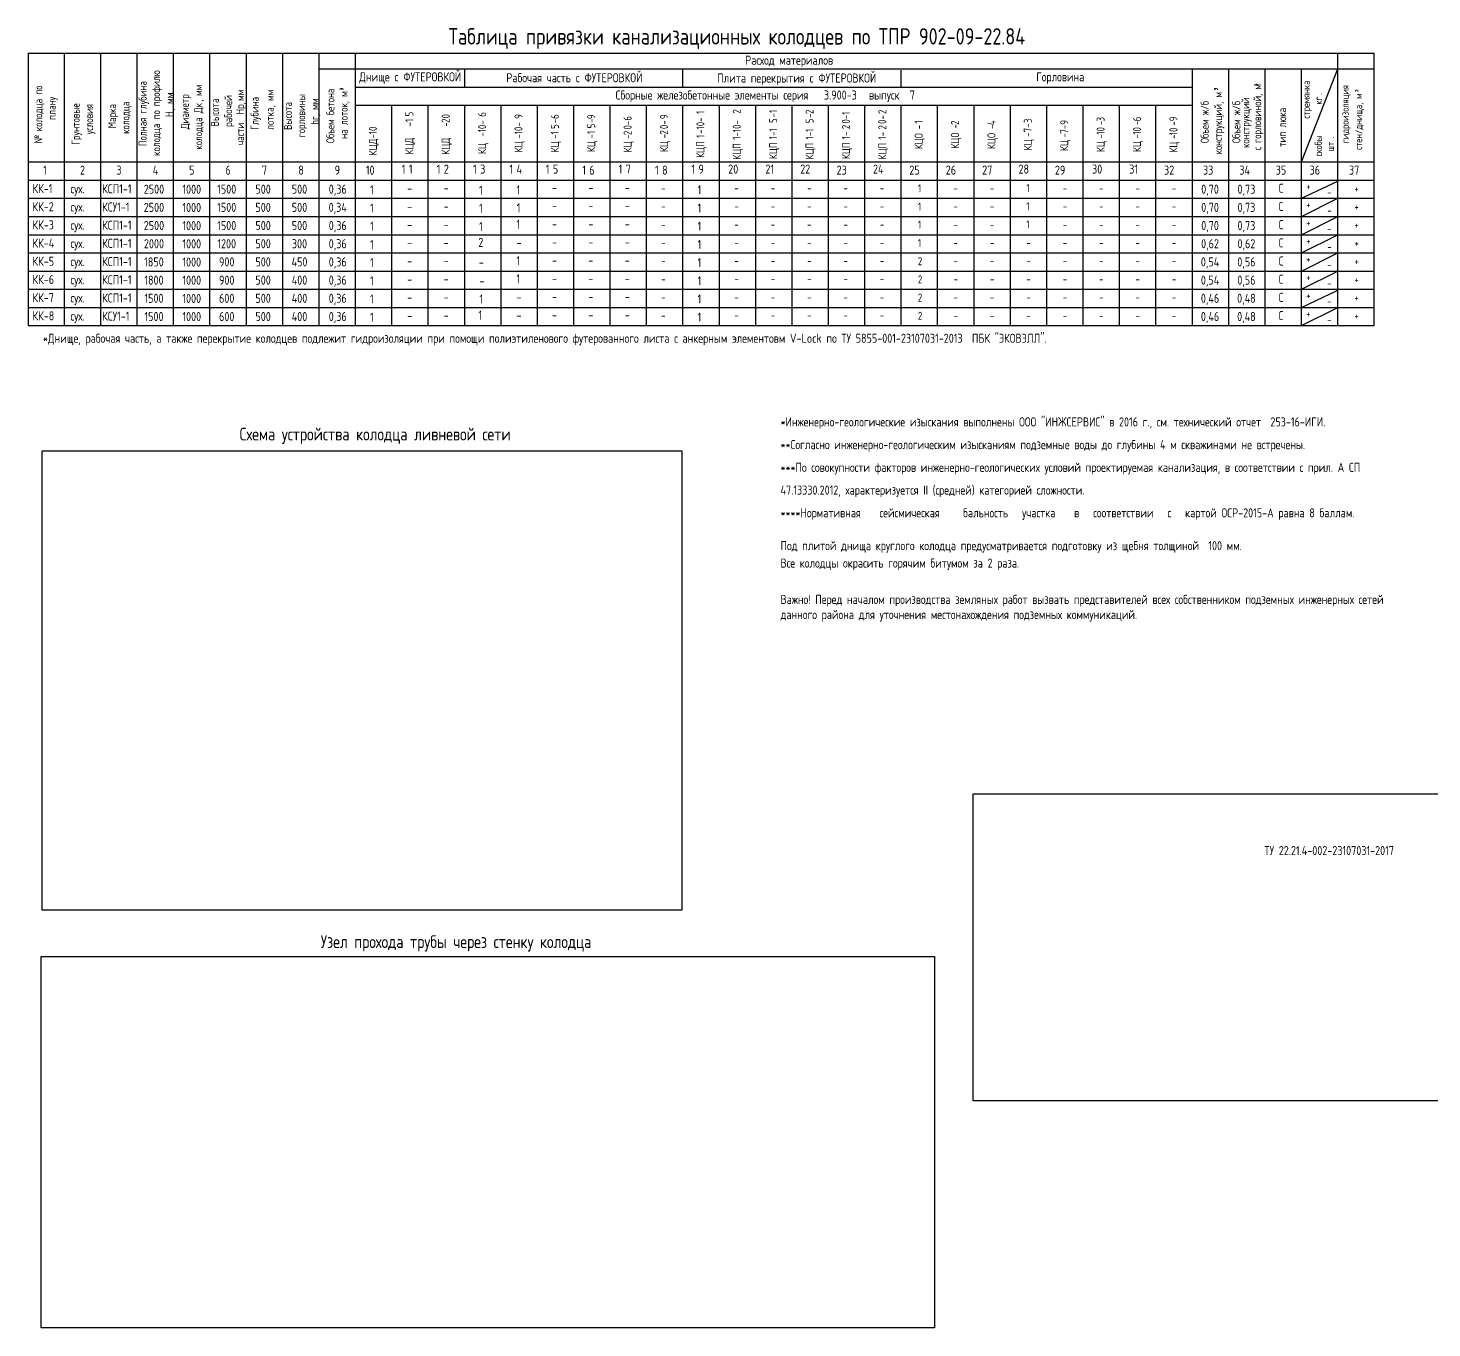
# Model space of a CAD drawing. Header units: millimetres. Extents: x 23457745 to 25202521, y 22218467 to 22861220.
# Drawn here: x 24385583 to 24424168, y 22786012 to 22821745 of the extents above; entities that cross this region are included whole.
import ezdxf
from ezdxf.enums import TextEntityAlignment as Align

# ---------------------------------------------------------------- set-up
doc = ezdxf.new("R2010")
doc.units = ezdxf.units.MM
doc.layers.add('К1', color=30, linetype='Continuous', lineweight=40)
doc.layers.add('Труба профиль', color=7, linetype='Continuous', lineweight=50)
doc.layers.add('ШРИФТЫ', color=7, linetype='Continuous')
doc.styles.add('GOST 2.304', font='GOST_type.ttf')
picture_1 = doc.add_image_def('image1.png', size_in_pixel=(997, 716))
picture_2 = doc.add_image_def('image2.png', size_in_pixel=(1392, 579))
picture_3 = doc.add_image_def('image3.png', size_in_pixel=(812, 478))

msp = doc.modelspace()

# ---------------------------------------------------------------- linework, layer by layer
for p, q in [((24385583.023, 22821056.056), (24422583.023, 22821056.056)), ((24386583.023, 22813564.882), (24386583.023, 22821056.056)), ((24387583.023, 22813564.882), (24387583.023, 22821056.056)), ((24388583.023, 22813564.882), (24388583.023, 22821056.056)), ((24389583.023, 22813564.882), (24389583.023, 22821056.056)), ((24390583.023, 22813564.882), (24390583.023, 22821056.056)), ((24391583.023, 22813564.882), (24391583.023, 22821056.056)), ((24392583.023, 22813564.882), (24392583.023, 22821056.056)), ((24393583.023, 22813564.882), (24393583.023, 22821056.056)), ((24394583.023, 22813564.882), (24394583.023, 22821056.056)), ((24421583.023, 22813564.882), (24421583.023, 22821056.056)), ((24422583.023, 22813564.882), (24422583.023, 22821056.056)), ((24393583.023, 22820620.959), (24422583.023, 22820620.959)), ((24397583.023, 22820120.959), (24397583.023, 22820620.959)), ((24403583.023, 22820120.959), (24403583.023, 22820620.959)), ((24409583.023, 22820120.959), (24409583.023, 22820588.508)), ((24417583.023, 22813564.882), (24417583.023, 22820620.959)), ((24418583.023, 22813564.882), (24418583.023, 22820620.959)), ((24419583.023, 22813564.882), (24419583.023, 22820620.959)), ((24420583.023, 22813564.882), (24420583.023, 22820620.959)), ((24421583.023, 22813564.882), (24421583.023, 22820620.959)), ((24386583.023, 22813564.882), (24386583.023, 22820056.056)), ((24387583.023, 22813564.882), (24387583.023, 22820056.056)), ((24388583.023, 22813564.882), (24388583.023, 22820056.056)), ((24389583.023, 22813564.882), (24389583.023, 22820056.056)), ((24390583.023, 22813564.882), (24390583.023, 22820056.056)), ((24392583.023, 22813564.882), (24392583.023, 22820056.056)), ((24393583.023, 22813564.882), (24393583.023, 22820056.056)), ((24394583.023, 22820120.959), (24417583.023, 22820120.959)), ((24394583.023, 22813564.882), (24394583.023, 22820056.056)), ((24394583.023, 22819620.959), (24417583.023, 22819620.959)), ((24395583.023, 22813564.882), (24395583.023, 22819620.959)), ((24396583.023, 22813564.882), (24396583.023, 22819620.959)), ((24397583.023, 22813564.882), (24397583.023, 22819620.959)), ((24398583.023, 22813564.882), (24398583.023, 22819620.959)), ((24399583.023, 22813564.882), (24399583.023, 22819620.959)), ((24400583.023, 22813564.882), (24400583.023, 22819620.959)), ((24401583.023, 22813564.882), (24401583.023, 22819620.959)), ((24402583.023, 22813564.882), (24402583.023, 22819620.959)), ((24403583.023, 22813564.882), (24403583.023, 22819620.959)), ((24404583.023, 22813564.882), (24404583.023, 22819620.959)), ((24405583.023, 22813564.882), (24405583.023, 22819620.959)), ((24406583.023, 22813564.882), (24406583.023, 22819620.959)), ((24407583.023, 22813564.882), (24407583.023, 22819620.959)), ((24408583.023, 22813564.882), (24408583.023, 22819620.959)), ((24409583.023, 22813564.882), (24409583.023, 22819620.959)), ((24410583.023, 22813564.882), (24410583.023, 22819620.959)), ((24411583.023, 22813564.882), (24411583.023, 22819620.959)), ((24412583.023, 22813564.882), (24412583.023, 22819620.959)), ((24413583.023, 22813564.882), (24413583.023, 22819620.959)), ((24414583.023, 22813564.882), (24414583.023, 22819620.959)), ((24415583.023, 22813564.882), (24415583.023, 22819620.959)), ((24416583.023, 22813564.882), (24416583.023, 22819620.959)), ((24420583.023, 22813564.882), (24420583.023, 22819620.959)), ((24421583.023, 22813564.882), (24421583.023, 22819620.959)), ((24419583.023, 22813564.882), (24419583.023, 22819120.959)), ((24395583.023, 22813564.882), (24395583.023, 22818620.959)), ((24396583.023, 22813564.882), (24396583.023, 22818620.959)), ((24397583.023, 22813564.882), (24397583.023, 22818620.959)), ((24398583.023, 22813564.882), (24398583.023, 22818620.959)), ((24399583.023, 22813564.882), (24399583.023, 22818620.959)), ((24400583.023, 22813564.882), (24400583.023, 22818620.959)), ((24401583.023, 22813564.882), (24401583.023, 22818620.959)), ((24402583.023, 22813564.882), (24402583.023, 22818620.959)), ((24403583.023, 22813564.882), (24403583.023, 22818620.959)), ((24404583.023, 22813564.882), (24404583.023, 22818620.959)), ((24405583.023, 22813564.882), (24405583.023, 22818620.959)), ((24406583.023, 22813564.882), (24406583.023, 22818620.959)), ((24407583.023, 22813564.882), (24407583.023, 22818620.959)), ((24408583.023, 22813564.882), (24408583.023, 22818620.959)), ((24409583.023, 22813564.882), (24409583.023, 22818620.959)), ((24410583.023, 22813564.882), (24410583.023, 22818620.959)), ((24411583.023, 22813564.882), (24411583.023, 22818620.959)), ((24412583.023, 22813564.882), (24412583.023, 22818620.959)), ((24413583.023, 22813564.882), (24413583.023, 22818620.959)), ((24414583.023, 22813564.882), (24414583.023, 22818620.959)), ((24415583.023, 22813564.882), (24415583.023, 22818620.959)), ((24416583.023, 22813564.882), (24416583.023, 22818620.959)), ((24385583.023, 22818064.882), (24422583.023, 22818064.882)), ((24385583.023, 22817564.882), (24422583.023, 22817564.882)), ((24420583.023, 22817064.882), (24421583.023, 22817536.844)), ((24385583.023, 22817064.882), (24422583.023, 22817064.882)), ((24420583.023, 22816564.882), (24421583.023, 22817064.882)), ((24385583.023, 22816564.882), (24422583.023, 22816564.882)), ((24420583.023, 22816064.882), (24421583.023, 22816564.882)), ((24385583.023, 22816064.882), (24422583.023, 22816064.882)), ((24420583.023, 22815564.882), (24421583.023, 22816064.882)), ((24385583.023, 22815564.882), (24422583.023, 22815564.882)), ((24420583.023, 22815064.882), (24421583.023, 22815564.882)), ((24385583.023, 22815064.882), (24422583.023, 22815064.882)), ((24420583.023, 22814564.882), (24421583.023, 22815064.882)), ((24385583.023, 22814564.882), (24422583.023, 22814564.882)), ((24420583.023, 22814064.882), (24421583.023, 22814536.844)), ((24385583.023, 22814064.882), (24422583.023, 22814064.882)), ((24420583.023, 22813564.882), (24421583.023, 22814064.882)), ((24385583.023, 22813564.882), (24422583.023, 22813564.882))]:
    msp.add_line(p, q)
at = {"ltscale": 0.01}
for p, q in [((24385583.023, 22821056.056), (24385583.023, 22813564.882)), ((24420583.023, 22818064.882), (24421583.023, 22820620.959)), ((24385583.023, 22820056.056), (24385583.023, 22813564.882))]:
    msp.add_line(p, q, dxfattribs=at)

# ---------------------------------------------------------------- texts
at = {"linetype": 'ByBlock', "style": 'GOST 2.304'}
for s, height, p in [('Таблица привязки канализационных колодцев по ТПР 902-09-22.84', 450, (24397139.285, 22821291.617)), ('Расход материалов', 250, (24405292.824, 22820736.268)), ('Днище c ФУТЕРОВКОЙ', 250, (24394685.765, 22820278.866)), ('Рабочая часть c ФУТЕРОВКОЙ', 250, (24398727.593, 22820254.089)), ('Плита перекрытия c ФУТЕРОВКОЙ', 250, (24404521.209, 22820245.794)), ('Горловина', 250, (24413293.641, 22820278.866)), ('Сборные железобетонные элементы серия ', 250, (24401730.417, 22819778.866)), ('3.900-3 ', 250, (24407457.085, 22819778.866)), ('7', 250, (24409816.134, 22819778.866)), ('выпуск ', 250, (24408694.821, 22819778.866)), ('*Днище, рабочая часть, а также перекрытие колодцев подлежит гидроизоляции при помощи полиэтиленового футерованного листа с анкерным элементовм V-Lock по ТУ 5855-001-23107031-2013  ПБК "ЭКОВЭЛЛ".', 250, (24385991.667, 22813092.162)), ('Схема устройства колодца ливневой сети', 350, (24391397.785, 22810407.377)), ('Узел прохода трубы через стенку колодца', 350, (24393628.897, 22796453.8))]:
    msp.add_text(s, height=height, dxfattribs=at).set_placement(p)
for s, height, p in [('колодца по профилю', 220, (24389209.862, 22818231.869)), ('колодца по', 220, (24385974.272, 22818909.438)), ('Полная глубина', 220, (24388843.196, 22818500.493)), ('мм', 220, (24390368.542, 22819874.568)), ('мм', 220, (24391520.031, 22819741.391)), ('лотка, мм', 220, (24392336.314, 22818946.231)), ('Объем бетона ', 220, (24394001.875, 22818582.789)), ('³', 220, (24394368.542, 22820027.156)), ('³', 220, (24418399.952, 22820027.156)), ('с горловиной, м', 220, (24419477.79, 22818385.932)), ('³', 220, (24419508.028, 22820141.91)), ('стремянка', 200, (24420812.139, 22819256.034)), ('гидроизоляция', 200, (24421880.219, 22818581.232)), ('²', 200, (24422251.647, 22819986.764)), ('плану', 220, (24386340.939, 22819220.386)), ('Грунтовые', 220, (24387001.875, 22818535.6)), ('условия', 220, (24387368.542, 22818822.528)), ('Марка', 220, (24388001.875, 22818988.576)), ('колодца', 220, (24388368.542, 22818837.718)), ('мм', 220, (24389576.529, 22819659.554)), ('Диаметр', 220, (24390001.875, 22818961.823)), ('колодца Дк', 220, (24390368.542, 22818401.433)), (', ', 220, (24390368.542, 22819721.498)), ('Высота', 220, (24390826.642, 22819041.549)), ('рабочей', 220, (24391193.309, 22819027.496)), ('части  Нр', 220, (24391520.031, 22818522.797)), (',', 220, (24391520.031, 22819647.105)), ('Глубина', 220, (24391922.113, 22818946.231)), ('Высота', 220, (24392833.173, 22818946.231)), ('горловины', 220, (24393199.84, 22818738.712)), (' hr, мм', 220, (24393566.507, 22818974.517)), ('на лоток, м', 220, (24394368.542, 22818700.136)), ('Объем ж/б ', 220, (24418033.286, 22818582.789)), ('конструкций, м', 220, (24418399.952, 22818271.177)), ('Объем ж/б ', 220, (24418902.957, 22818582.789)), ('конструкций', 220, (24419153.974, 22818449.683)), ('кг', 200, (24421145.473, 22819638.421)), ('.', 200, (24421145.473, 22819905.224)), ('стен/днища, м', 200, (24422251.647, 22818395.646)), ('Н', 220, (24389576.529, 22819296.864)), (', ', 220, (24389576.529, 22819477.268)), ('9', 220, (24399171.684, 22819250.308)), ('-6', 220, (24400171.684, 22819127.087)), ('9', 220, (24401171.684, 22819241.844)), ('-', 220, (24401171.684, 22819139.498)), ('0-6', 220, (24402171.684, 22818956.16)), ('9', 220, (24403171.684, 22819241.844)), ('1', 220, (24404171.684, 22819382.736)), ('-10-', 220, (24404171.684, 22818836.188)), ('2', 220, (24405171.684, 22819391.2)), ('-1', 220, (24406171.684, 22819289.139)), ('5', 220, (24406171.684, 22819135.139)), ('2', 220, (24407171.684, 22819382.736)), ('-', 220, (24407171.684, 22819280.39)), ('0-1', 220, (24408171.684, 22819118.211)), ('2', 220, (24409171.684, 22819382.736)), ('0-', 220, (24409171.684, 22819109.462)), ('3', 220, (24415170.783, 22819178.809)), ('6', 220, (24416170.783, 22819178.809)), ('-9', 220, (24417171.684, 22819063.751)), ('тип люка', 220, (24420159.85, 22818476.28)), ('-10-', 220, (24399171.684, 22818703.76)), ('5', 220, (24400171.684, 22818973.087)), ('-1', 220, (24400171.684, 22818699.813)), ('5', 220, (24401171.684, 22818985.498)), ('-1', 220, (24401171.684, 22818712.224)), ('2', 220, (24402171.684, 22818802.16)), ('0-', 220, (24403171.684, 22818968.57)), ('2', 220, (24403171.684, 22818814.57)), ('1-10-', 220, (24405171.684, 22818673.724)), ('1-1', 220, (24406171.684, 22818690.937)), ('5', 220, (24407171.684, 22819126.39)), ('1-1', 220, (24407171.684, 22818682.188)), ('2', 220, (24408171.684, 22818964.211)), ('1-', 220, (24408171.684, 22818690.937)), ('2', 220, (24409171.684, 22818955.462)), ('1-', 220, (24409171.684, 22818682.188)), ('1', 220, (24410171.684, 22819118.211)), ('-', 220, (24410171.684, 22818964.211)), ('2', 220, (24411170.783, 22819083.635)), ('-', 220, (24411170.783, 22818981.289)), ('4', 220, (24412170.783, 22819072.635)), ('-', 220, (24412170.783, 22818970.289)), ('3', 220, (24413170.783, 22819132.272)), ('-7-', 220, (24413170.783, 22818756.652)), ('7-9', 220, (24414170.783, 22818841.635)), ('10', 220, (24415170.783, 22818812.462)), ('-', 220, (24415170.783, 22819076.462)), ('10', 220, (24416170.783, 22818812.462)), ('-', 220, (24416170.783, 22819076.462)), ('10', 220, (24417171.684, 22818799.751)), ('№', 220, (24385974.272, 22818571.754)), ('КЦ', 220, (24399171.684, 22818329.76)), ('КЦ', 220, (24400171.684, 22818325.813)), ('КЦ', 220, (24401171.684, 22818338.224)), ('КЦ', 220, (24402171.684, 22818325.813)), ('-', 220, (24402171.684, 22818699.813)), ('КЦ', 220, (24403171.684, 22818338.224)), ('-', 220, (24403171.684, 22818712.224)), ('КЦП', 220, (24404171.684, 22818176.188)), ('1', 220, (24404171.684, 22818726.188)), ('КЦП', 220, (24405171.684, 22818123.724)), ('КЦП', 220, (24406171.684, 22818140.937)), ('КЦП', 220, (24407171.684, 22818132.188)), ('КЦП', 220, (24408171.684, 22818140.937)), ('КЦП', 220, (24409171.684, 22818132.188)), ('КЦО', 220, (24410171.684, 22818414.211)), ('КЦО', 220, (24411170.783, 22818431.289)), ('КЦО', 220, (24412170.783, 22818420.289)), ('КЦ', 220, (24413170.783, 22818382.652)), ('КЦ', 220, (24414170.783, 22818365.289)), ('-', 220, (24414170.783, 22818739.289)), ('КЦ', 220, (24415170.783, 22818336.115)), ('-', 220, (24415170.783, 22818710.115)), ('КЦ', 220, (24416170.783, 22818336.115)), ('-', 220, (24416170.783, 22818710.115)), ('КЦ', 220, (24417171.684, 22818323.405)), ('-', 220, (24417171.684, 22818697.405)), ('скобы', 200, (24421145.382, 22818218.319)), ('шт', 200, (24421478.715, 22818358.319)), ('.', 200, (24421478.715, 22818718.319))]:
    msp.add_text(s, height=height, rotation=90, dxfattribs=at).set_placement(p)
at = {"style": 'GOST 2.304'}
for s, p in [('5', (24396171.684, 22819315.338)), ('20', (24397170.783, 22819138.207)), ('6', (24398171.684, 22819305.308)), ('КЦД-10', (24395169.58, 22818243.701)), ('-1', (24396171.684, 22819042.064)), ('-', (24397170.783, 22819035.861)), ('-10-', (24398171.684, 22818758.76)), ('КЦД', (24396171.684, 22818272.064)), ('КЦД', (24397170.783, 22818265.861)), ('КЦ', (24398171.684, 22818282.093))]:
    msp.add_text(s, height=220, rotation=90, dxfattribs=at).set_placement(p)
for s, height, p in [('1', 250, (24385998.298, 22817714.929)), ('2', 250, (24387009.585, 22817714.929)), ('3', 250, (24388009.585, 22817714.929)), ('4', 250, (24389009.585, 22817714.929)), ('5', 250, (24390009.585, 22817714.929)), ('6', 250, (24391009.585, 22817714.929)), ('7', 250, (24392009.585, 22817714.929)), ('8', 250, (24393009.585, 22817714.929)), ('9', 250, (24394009.585, 22817714.929)), ('10', 250, (24394868.404, 22817714.929)), ('1', 250, (24395856.438, 22817741.944)), ('1', 250, (24396050.674, 22817741.944)), ('1', 250, (24396814.771, 22817741.944)), ('2', 250, (24397009.008, 22817741.944)), ('1', 250, (24397814.771, 22817741.944)), ('3', 250, (24398009.008, 22817741.944)), ('1', 250, (24398814.771, 22817741.944)), ('4', 250, (24399009.008, 22817741.944)), ('1', 250, (24399814.771, 22817741.944)), ('5', 250, (24400009.008, 22817741.944)), ('1', 250, (24400814.771, 22817713.906)), ('6', 250, (24401009.008, 22817713.906)), ('1', 250, (24401814.771, 22817741.944)), ('7', 250, (24402009.008, 22817741.944)), ('1', 250, (24402814.771, 22817713.906)), ('8', 250, (24403009.008, 22817713.906)), ('1', 250, (24403814.771, 22817741.944)), ('9', 250, (24404009.008, 22817741.944)), ('20', 250, (24404826.737, 22817742.968)), ('21', 250, (24405847.57, 22817742.968)), ('22', 250, (24406805.904, 22817742.968)), ('23', 250, (24407805.904, 22817714.929)), ('24', 250, (24408805.904, 22817742.968)), ('25', 250, (24409805.904, 22817714.929)), ('26', 250, (24410805.904, 22817714.929)), ('27', 250, (24411805.904, 22817714.929)), ('28', 250, (24412805.904, 22817742.968)), ('29', 250, (24413805.904, 22817714.929)), ('30', 250, (24414826.737, 22817742.968)), ('31', 250, (24415847.57, 22817742.968)), ('32', 250, (24416805.904, 22817714.929)), ('33', 250, (24417875.634, 22817714.929)), ('34', 250, (24418875.634, 22817714.929)), ('35', 250, (24419875.634, 22817714.929)), ('36', 250, (24420805.904, 22817714.929)), ('37', 250, (24421887.592, 22817714.929)), ('КК-1', 250, (24385705.128, 22817209.493)), ('сух.', 250, (24386749.609, 22817201.876)), ('КСП1-1', 250, (24387620.375, 22817200.976)), ('1', 250, (24394984.487, 22817172.191)), ('-', 250, (24396002.041, 22817218.029)), ('-', 250, (24397005.451, 22817224.27)), ('1', 250, (24397980.49, 22817165.615)), ('1', 250, (24399007.453, 22817170.116)), ('-', 250, (24399983.211, 22817236.646)), ('-', 250, (24400983.211, 22817236.646)), ('-', 250, (24401983.211, 22817236.646)), ('-', 220, (24402983.211, 22817236.646)), ('1', 250, (24403984.487, 22817172.191)), ('-', 220, (24404995.078, 22817239.135)), ('-', 220, (24405995.078, 22817239.135)), ('-', 220, (24406995.078, 22817239.135)), ('-', 220, (24407995.078, 22817239.135)), ('-', 220, (24408995.078, 22817239.135)), ('1', 220, (24410039.842, 22817225.987)), ('-', 220, (24411020.089, 22817236.33)), ('-', 220, (24412020.089, 22817236.33)), ('1', 220, (24413020.089, 22817236.33)), ('-', 220, (24414020.089, 22817236.33)), ('-', 220, (24415020.089, 22817236.33)), ('-', 220, (24416020.089, 22817236.33)), ('-', 220, (24417020.089, 22817236.33)), ('С', 250, (24419955.33, 22817215.813)), ('+', 220, (24420708.427, 22817286.851)), ('+', 220, (24422039.842, 22817225.987)), ('КК-2', 250, (24385705.128, 22816709.493)), ('КСУ1-1', 250, (24387620.375, 22816700.976)), ('1', 220, (24410039.842, 22816725.987)), ('1', 220, (24413020.089, 22816736.33)), ('С', 250, (24419955.33, 22816715.813)), ('-', 220, (24421291.569, 22817124.666)), ('сух.', 250, (24386749.609, 22816701.876)), ('1', 250, (24394984.487, 22816672.191)), ('-', 250, (24396002.041, 22816718.029)), ('-', 250, (24397005.451, 22816724.27)), ('1', 250, (24397980.49, 22816665.615)), ('1', 250, (24399012.932, 22816676.633)), ('-', 250, (24399983.211, 22816736.646)), ('-', 250, (24400983.211, 22816736.646)), ('-', 250, (24401983.211, 22816736.646)), ('-', 220, (24402983.211, 22816736.646)), ('1', 250, (24403984.487, 22816672.191)), ('-', 220, (24404995.078, 22816739.135)), ('-', 220, (24405995.078, 22816739.135)), ('-', 220, (24406995.078, 22816739.135)), ('-', 220, (24407995.078, 22816739.135)), ('-', 220, (24408995.078, 22816739.135)), ('-', 220, (24411020.089, 22816736.33)), ('-', 220, (24412020.089, 22816736.33)), ('-', 220, (24414020.089, 22816736.33)), ('-', 220, (24415020.089, 22816736.33)), ('-', 220, (24416020.089, 22816736.33)), ('-', 220, (24417020.089, 22816736.33)), ('+', 220, (24420708.427, 22816786.851)), ('-', 220, (24421291.569, 22816624.666)), ('+', 220, (24422039.842, 22816725.987)), ('КК-3', 250, (24385705.128, 22816209.493)), ('сух.', 250, (24386749.609, 22816201.876)), ('КСП1-1', 250, (24387620.375, 22816200.976)), ('1', 250, (24394984.487, 22816172.191)), ('-', 250, (24396002.041, 22816218.029)), ('-', 250, (24397005.451, 22816224.27)), ('1', 250, (24397980.49, 22816165.615)), ('1', 250, (24399007.453, 22816225.987)), ('-', 250, (24399983.211, 22816236.646)), ('-', 250, (24400983.211, 22816236.646)), ('-', 250, (24401983.211, 22816236.646)), ('-', 220, (24402983.211, 22816236.646)), ('1', 250, (24403984.487, 22816172.191)), ('-', 220, (24404995.078, 22816239.135)), ('-', 220, (24405995.078, 22816239.135)), ('-', 220, (24406995.078, 22816239.135)), ('-', 220, (24407995.078, 22816239.135)), ('-', 220, (24408995.078, 22816239.135)), ('1', 220, (24410039.842, 22816225.987)), ('-', 220, (24411020.089, 22816236.33)), ('-', 220, (24412020.089, 22816236.33)), ('1', 220, (24413020.089, 22816236.33)), ('-', 220, (24414020.089, 22816236.33)), ('-', 220, (24415020.089, 22816236.33)), ('-', 220, (24416020.089, 22816236.33)), ('-', 220, (24417020.089, 22816236.33)), ('С', 250, (24419955.33, 22816215.813)), ('+', 220, (24420708.427, 22816286.851)), ('-', 220, (24421291.569, 22816124.666)), ('+', 220, (24422039.842, 22816225.987)), ('КК-4', 250, (24385705.128, 22815709.493)), ('сух.', 250, (24386749.609, 22815701.876)), ('КСП1-1', 250, (24387620.375, 22815700.976)), ('1', 250, (24394984.487, 22815672.191)), ('-', 250, (24396002.041, 22815718.029)), ('-', 250, (24397005.451, 22815724.27)), ('2', 250, (24397958.853, 22815728.752)), ('-', 250, (24399007.453, 22815725.987)), ('-', 250, (24399983.211, 22815736.646)), ('-', 250, (24400983.211, 22815736.646)), ('-', 250, (24401983.211, 22815736.646)), ('-', 220, (24402983.211, 22815736.646)), ('1', 250, (24403984.487, 22815672.191)), ('-', 220, (24404995.078, 22815739.135)), ('-', 220, (24405995.078, 22815739.135)), ('-', 220, (24406995.078, 22815739.135)), ('-', 220, (24407995.078, 22815739.135)), ('-', 220, (24408995.078, 22815739.135)), ('1', 220, (24410039.842, 22815725.987)), ('-', 220, (24411020.089, 22815736.33)), ('-', 220, (24412020.089, 22815736.33)), ('-', 220, (24413020.089, 22815736.33)), ('-', 220, (24414020.089, 22815736.33)), ('-', 220, (24415020.089, 22815736.33)), ('-', 220, (24416020.089, 22815736.33)), ('-', 220, (24417020.089, 22815736.33)), ('С', 250, (24419955.33, 22815715.813)), ('+', 220, (24420708.427, 22815786.851)), ('+', 220, (24422039.842, 22815725.987)), ('КК-5', 250, (24385705.128, 22815209.493)), ('КСП1-1', 250, (24387620.375, 22815200.976)), ('1', 250, (24394984.487, 22815172.191)), ('1', 250, (24399007.453, 22815225.987)), ('1', 250, (24403984.487, 22815172.191)), ('2', 220, (24410039.842, 22815225.987)), ('С', 250, (24419955.33, 22815215.813)), ('+', 220, (24420708.427, 22815286.851)), ('-', 220, (24421291.569, 22815624.666)), ('сух.', 250, (24386749.609, 22815201.876)), ('-', 250, (24396002.041, 22815218.029)), ('-', 250, (24397005.451, 22815224.27)), ('-', 250, (24397973.909, 22815185.344)), ('-', 250, (24399983.211, 22815236.646)), ('-', 250, (24400983.211, 22815236.646)), ('-', 250, (24401983.211, 22815236.646)), ('-', 220, (24402983.211, 22815236.646)), ('-', 220, (24404995.078, 22815239.135)), ('-', 220, (24405995.078, 22815239.135)), ('-', 220, (24406995.078, 22815239.135)), ('-', 220, (24407995.078, 22815239.135)), ('-', 220, (24408995.078, 22815239.135)), ('-', 220, (24411020.089, 22815236.33)), ('-', 220, (24412020.089, 22815236.33)), ('-', 220, (24413020.089, 22815236.33)), ('-', 220, (24414020.089, 22815236.33)), ('-', 220, (24415020.089, 22815236.33)), ('-', 220, (24416020.089, 22815236.33)), ('-', 220, (24417020.089, 22815236.33)), ('-', 220, (24421291.569, 22815124.666)), ('+', 220, (24422039.842, 22815225.987)), ('КК-6', 250, (24385705.128, 22814709.493)), ('сух.', 250, (24386749.609, 22814701.876)), ('КСП1-1', 250, (24387620.375, 22814700.976)), ('1', 250, (24394984.487, 22814672.191)), ('-', 250, (24396002.041, 22814718.029)), ('-', 250, (24397005.451, 22814724.27)), ('-', 250, (24397989.295, 22814672.191)), ('1', 250, (24399007.453, 22814725.987)), ('-', 250, (24399983.211, 22814736.646)), ('-', 250, (24400983.211, 22814736.646)), ('-', 250, (24401983.211, 22814736.646)), ('-', 220, (24402983.211, 22814736.646)), ('1', 250, (24403984.487, 22814672.191)), ('-', 220, (24404995.078, 22814739.135)), ('-', 220, (24405995.078, 22814739.135)), ('-', 220, (24406995.078, 22814739.135)), ('-', 220, (24407995.078, 22814739.135)), ('-', 220, (24408995.078, 22814739.135)), ('2', 220, (24410039.842, 22814725.987)), ('-', 220, (24411020.089, 22814736.33)), ('-', 220, (24412020.089, 22814736.33)), ('-', 220, (24413020.089, 22814736.33)), ('-', 220, (24414020.089, 22814736.33)), ('-', 220, (24415020.089, 22814736.33)), ('-', 220, (24416020.089, 22814736.33)), ('-', 220, (24417020.089, 22814736.33)), ('С', 250, (24419955.33, 22814715.813)), ('+', 220, (24420708.427, 22814786.851)), ('-', 220, (24421291.569, 22814624.666)), ('+', 220, (24422039.842, 22814725.987)), ('КК-7', 250, (24385705.128, 22814209.493)), ('сух.', 250, (24386749.609, 22814201.876)), ('КСП1-1', 250, (24387620.375, 22814200.976)), ('1', 250, (24394984.487, 22814172.191)), ('-', 250, (24396002.041, 22814218.029)), ('-', 250, (24397005.451, 22814224.27)), ('1', 250, (24397989.295, 22814172.191)), ('-', 250, (24399007.453, 22814225.987)), ('-', 250, (24399983.211, 22814236.646)), ('-', 250, (24400983.211, 22814236.646)), ('-', 250, (24401983.211, 22814236.646)), ('-', 220, (24402983.211, 22814236.646)), ('1', 250, (24403984.487, 22814172.191)), ('-', 220, (24404995.078, 22814239.135)), ('-', 220, (24405995.078, 22814239.135)), ('-', 220, (24406995.078, 22814239.135)), ('-', 220, (24407995.078, 22814239.135)), ('-', 220, (24408995.078, 22814239.135)), ('2', 220, (24410039.842, 22814225.987)), ('-', 220, (24411020.089, 22814236.33)), ('-', 220, (24412020.089, 22814236.33)), ('-', 220, (24413020.089, 22814236.33)), ('-', 220, (24414020.089, 22814236.33)), ('-', 220, (24415020.089, 22814236.33)), ('-', 220, (24416020.089, 22814236.33)), ('-', 220, (24417020.089, 22814236.33)), ('С', 250, (24419955.33, 22814215.813)), ('+', 220, (24420708.427, 22814286.851)), ('+', 220, (24422039.842, 22814225.987)), ('КК-8', 250, (24385705.128, 22813709.493)), ('сух.', 250, (24386749.609, 22813701.876)), ('КСУ1-1', 250, (24387620.375, 22813700.976)), ('1', 250, (24394984.487, 22813672.191)), ('1', 250, (24397958.853, 22813728.752)), ('-', 250, (24399983.211, 22813736.646)), ('-', 250, (24400983.211, 22813736.646)), ('-', 250, (24401983.211, 22813736.646)), ('1', 250, (24403984.487, 22813672.191)), ('2', 220, (24410039.842, 22813725.987)), ('С', 250, (24419955.33, 22813715.813)), ('+', 220, (24420708.427, 22813786.851)), ('-', 220, (24421291.569, 22814124.666)), ('+', 220, (24422039.842, 22813725.987)), ('-', 250, (24396002.041, 22813718.029)), ('-', 250, (24397005.451, 22813724.27)), ('-', 250, (24399007.453, 22813725.987)), ('-', 220, (24402983.211, 22813736.646)), ('-', 220, (24404995.078, 22813739.135)), ('-', 220, (24405995.078, 22813739.135)), ('-', 220, (24406995.078, 22813739.135)), ('-', 220, (24407995.078, 22813739.135)), ('-', 220, (24408995.078, 22813739.135)), ('-', 220, (24411020.089, 22813736.33)), ('-', 220, (24412020.089, 22813736.33)), ('-', 220, (24413020.089, 22813736.33)), ('-', 220, (24414020.089, 22813736.33)), ('-', 220, (24415020.089, 22813736.33)), ('-', 220, (24416020.089, 22813736.33)), ('-', 220, (24417020.089, 22813736.33)), ('-', 220, (24421291.569, 22813624.666))]:
    msp.add_text(s, height=height, dxfattribs=at).set_placement(p)
for s, p in [('2500', (24389043.072, 22817440.901)), ('1000', (24390081.999, 22817438.024)), ('1500', (24391043.072, 22817440.901)), ('500', (24392043.072, 22817440.901)), ('500', (24393043.072, 22817440.901)), ('0,36', (24394093.754, 22817440.901)), ('0,70', (24418069.47, 22817440.901)), ('0,73', (24419069.47, 22817440.901)), ('2500', (24389043.072, 22816940.901)), ('1000', (24390081.999, 22816938.024)), ('1500', (24391043.072, 22816940.901)), ('500', (24392043.072, 22816940.901)), ('500', (24393043.072, 22816940.901)), ('0,34', (24394093.754, 22816940.901)), ('0,70', (24418069.47, 22816940.901)), ('0,73', (24419069.47, 22816940.901)), ('2500', (24389043.072, 22816440.901)), ('1000', (24390081.999, 22816438.024)), ('1500', (24391043.072, 22816440.901)), ('500', (24392043.072, 22816440.901)), ('500', (24393043.072, 22816440.901)), ('0,36', (24394093.754, 22816440.901)), ('0,70', (24418069.47, 22816440.901)), ('0,73', (24419069.47, 22816440.901)), ('2000', (24389043.072, 22815940.901)), ('1000', (24390081.999, 22815938.024)), ('1200', (24391043.072, 22815940.901)), ('500', (24392043.072, 22815940.901)), ('300', (24393043.072, 22815940.901)), ('0,36', (24394093.754, 22815940.901)), ('0,62', (24418069.47, 22815940.901)), ('0,62', (24419069.47, 22815940.901)), ('1850', (24389043.072, 22815440.901)), ('1000', (24390081.999, 22815438.024)), ('900', (24391043.072, 22815440.901)), ('500', (24392043.072, 22815440.901)), ('450', (24393043.072, 22815440.901)), ('0,36', (24394093.754, 22815440.901)), ('0,54', (24418069.47, 22815440.901)), ('0,56', (24419069.47, 22815440.901)), ('1800', (24389043.072, 22814940.901)), ('1000', (24390081.999, 22814938.024)), ('900', (24391043.072, 22814940.901)), ('500', (24392043.072, 22814940.901)), ('400', (24393043.072, 22814940.901)), ('0,36', (24394093.754, 22814940.901)), ('0,54', (24418069.47, 22814940.901)), ('0,56', (24419069.47, 22814940.901)), ('1500', (24389043.072, 22814440.901)), ('1000', (24390081.999, 22814438.024)), ('600', (24391043.072, 22814440.901)), ('500', (24392043.072, 22814440.901)), ('400', (24393043.072, 22814440.901)), ('0,36', (24394093.754, 22814440.901)), ('0,46', (24418069.47, 22814440.901)), ('0,48', (24419069.47, 22814440.901)), ('1500', (24389043.072, 22813940.901)), ('1000', (24390081.999, 22813938.024)), ('600', (24391043.072, 22813940.901)), ('500', (24392043.072, 22813940.901)), ('400', (24393043.072, 22813940.901)), ('0,36', (24394093.754, 22813940.901)), ('0,46', (24418069.47, 22813940.901)), ('0,48', (24419069.47, 22813940.901))]:
    msp.add_text(s, height=250, dxfattribs=at).set_placement(p, align=Align.TOP_CENTER)
at = {"layer": 'К1', "color": 1, "insert": (24406264.538, 22806163.355), "char_height": 250, "width": 16957.97602, "attachment_point": 1, "style": 'GOST 2.304'}
msp.add_mtext('Важно! Перед началом производства земляных работ вызвать представителей всех собственником подземных инженерных сетей данного района для уточнения местонахождения подземных коммуникаций.', dxfattribs=at)
at = {"layer": 'ШРИФТЫ', "lineweight": 30, "ltscale": 100, "char_height": 250, "attachment_point": 1, "style": 'GOST 2.304'}
for s, insert, line_spacing_factor in [('*Инженерно-геологические изыскания выполнены ООО "ИНЖСЕРВИС" в 2016 г., см. технический отчет  253-16-ИГИ.\\P**Согласно инженерно-геологическим изысканиям подземные воды до глубины 4 м скважинами не встречены.\\P***По совокупности факторов инженерно-геологических условий проектируемая канализация, в соответствии с прил. А СП 47.13330.2012, характеризуется II (средней) категорией сложности.\\P****Нормативная    сейсмическая     бальность   участка    в   соответствии   с   картой ОСР-2015-А равна 8 баллам. ', (24406264.538, 22811043.774), 1.5), ('Под плитой днища круглого колодца предусматривается подготовку из щебня толщиной  100 мм.\\PВсе колодцы окрасить горячим битумом за 2 раза.', (24406264.538, 22807641.12), 1.15)]:
    msp.add_mtext_dynamic_manual_height_columns(s, width=17282.53783, gutter_width=1250, heights=[3405.889], dxfattribs=dict(at, insert=insert, line_spacing_factor=line_spacing_factor))

# ---------------------------------------------------------------- pictures from other files: only their frames are drawn
image = msp.add_image(picture_1, insert=(24385966.567, 22797495.107), size_in_units=(17588.427, 12631.208))
image.dxf.flags = 7
image = msp.add_image(picture_3, insert=(24411557.961, 22792257.981), size_in_units=(14324.777, 8432.566))
image.dxf.flags = 7
image = msp.add_image(picture_2, insert=(24385942.637, 22786011.82), size_in_units=(24556.761, 10214.342))
image.dxf.flags = 7

# ---------------------------------------------------------------- next in the draw order: wipeouts: each hides what was drawn before it
msp.add_wipeout([(24419423.492, 22799335.345), (24424970.622, 22799325.819), (24424741.483, 22798896.438), (24419423.492, 22798925.067)]).dxf.layer = 'Труба профиль'

# ---------------------------------------------------------------- next in the draw order: texts
at = {"linetype": 'ByBlock', "style": 'GOST 2.304'}
msp.add_text('ТУ 22.21.4-002-23107031-2017', height=250, dxfattribs=at).set_placement((24419565.623, 22799009.642))

doc.saveas('drawing.dxf')
